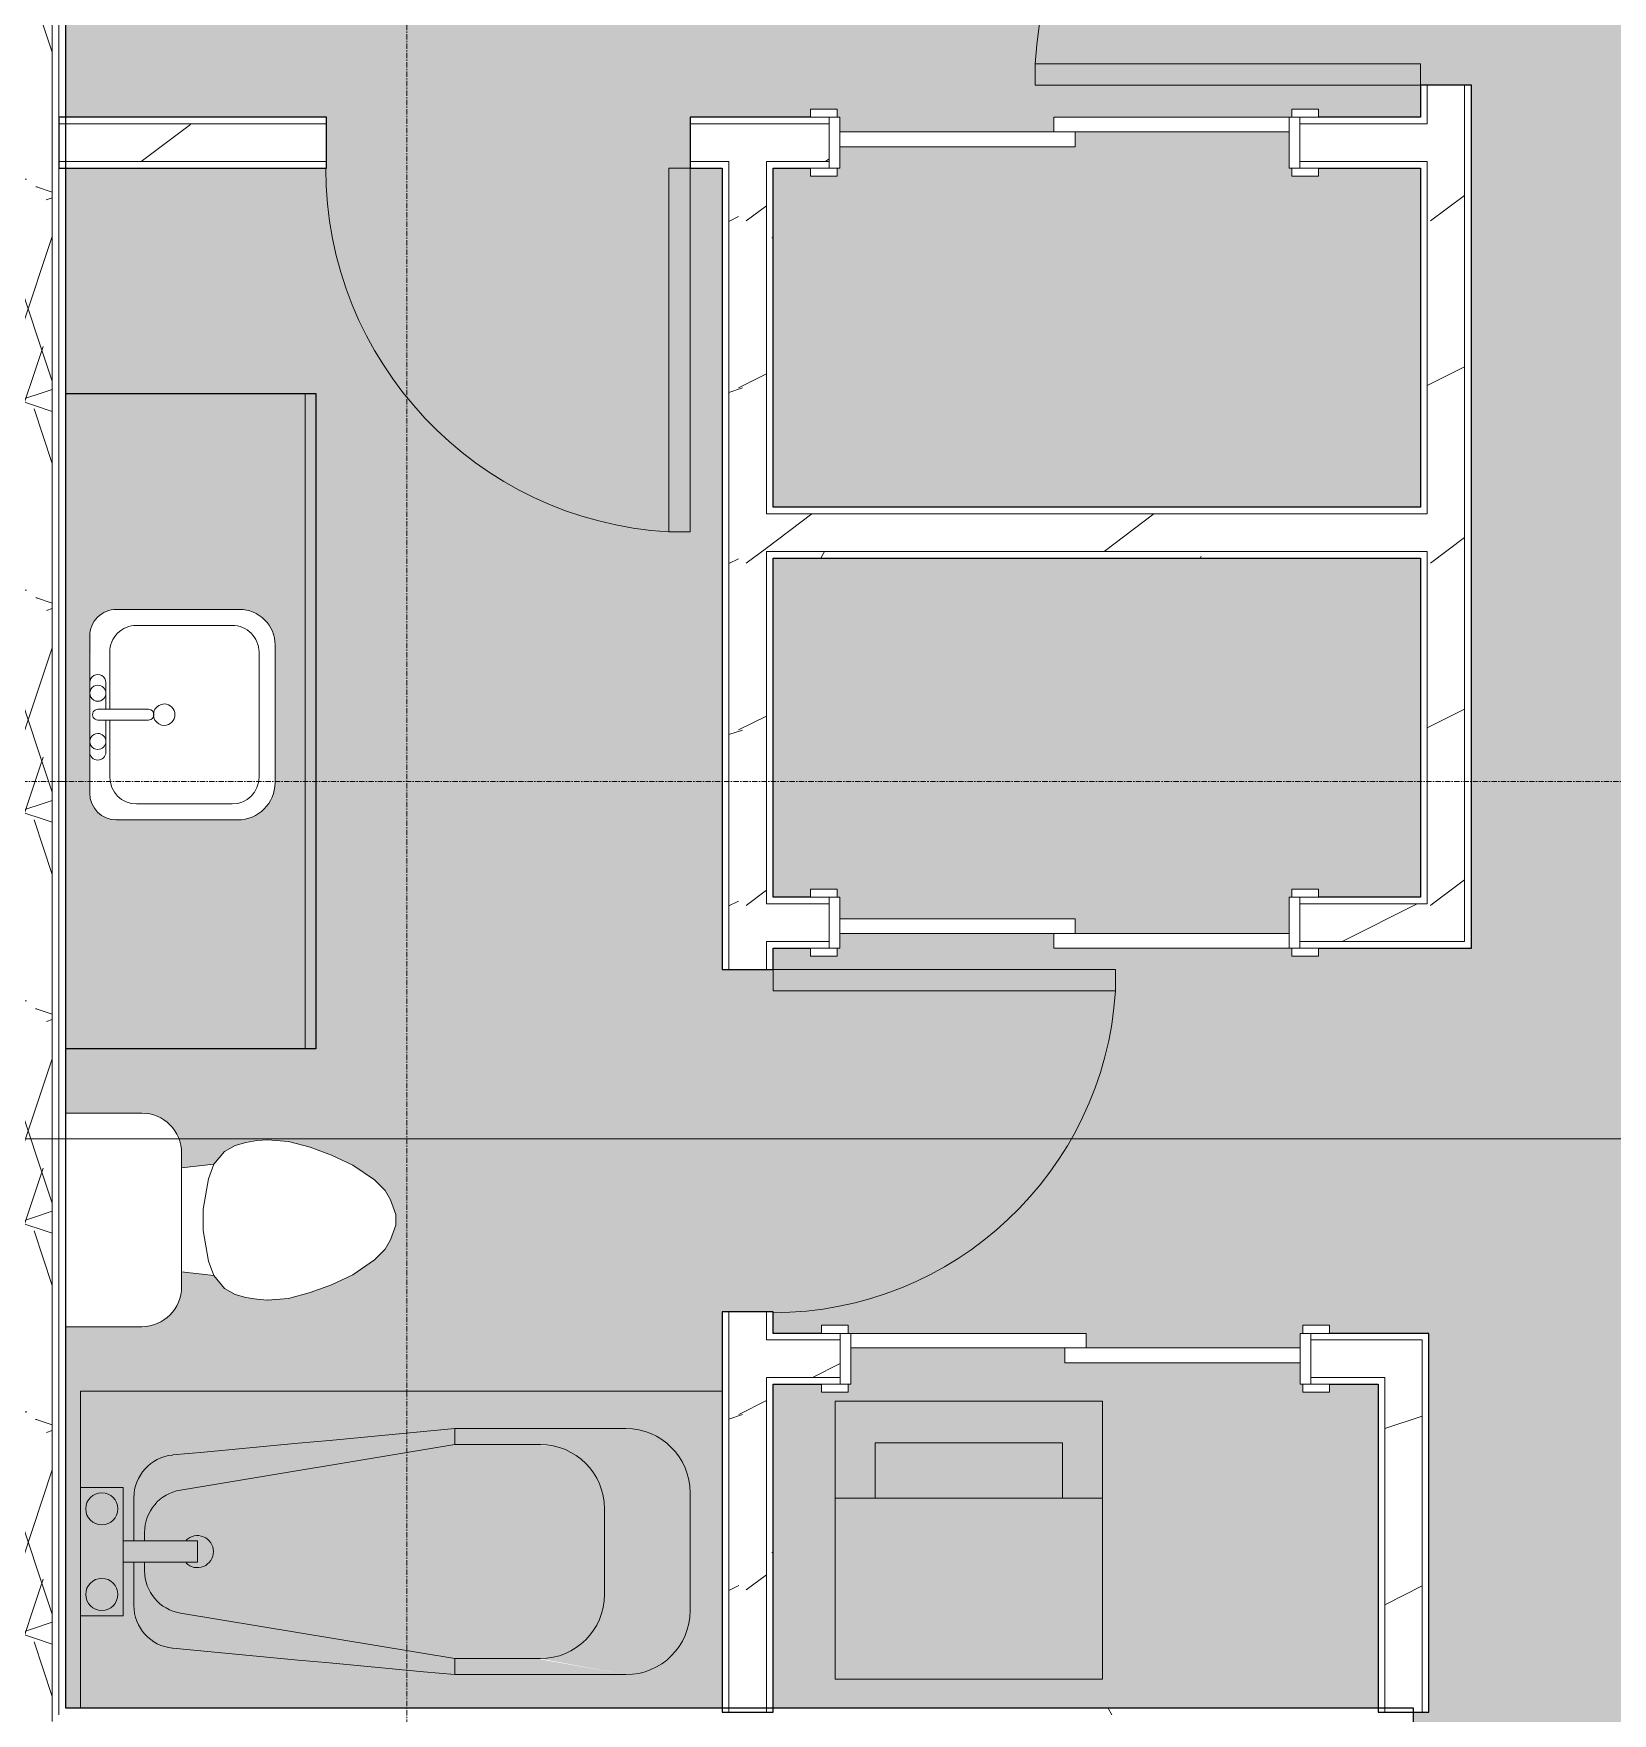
# Model space of a CAD drawing. Header units: inches. Extents: x -4414 to -113, y 9396 to 12816.
# Drawn here: x -2849.1 to -2701.5, y 11781.5 to 11938.5 of the extents above; entities that cross this region are included whole.
import ezdxf

# ---------------------------------------------------------------- set-up
doc = ezdxf.new("R2010")
doc.units = ezdxf.units.IN
doc.header["$MEASUREMENT"] = 0
doc.linetypes.add('Grid Line 1_2_', pattern=[0.875, 0.5, -0.125, 0.125, -0.125])
for name, color, linetype, lineweight in [('0-1', 7, 'Continuous', 5), ('0-2', 7, 'Continuous', 9), ('A-AREA-PATT-4', 41, 'Continuous', 9), ('A-DOOR-1', 7, 'Continuous', 9), ('A-DOOR-2', 90, 'Continuous', 13), ('A-DOOR-FRAM-1', 90, 'Continuous', 13), ('A-WALL', 113, 'Continuous', 9), ('A-WALL-3', 250, 'Continuous', 25), ('A-WALL-4', 7, 'Continuous', 9), ('A-WALL-PATT-1', 8, 'Continuous', 9), ('A-WALL-PATT-2', 7, 'Continuous', 9), ('A-WALL-PATT-3', 111, 'Continuous', 9), ('G-ANNO-SYMB', 111, 'Continuous', 9), ('I-WALL-1', 2, 'Continuous', 25), ('P-SANR-FIXT-1', 7, 'Continuous', 9), ('P-SANR-FIXT-2', 8, 'Continuous', 9), ('P-SANR-FIXT-3', 9, 'Continuous', 9), ('Q-CASE-1', 9, 'Continuous', 9), ('Q-CASE-2', 250, 'Continuous', 25), ('Q-CASE-3', 7, 'Continuous', 9), ('S-GRID-1', 1, 'Grid Line 1_2_', 9)]:
    doc.layers.add(name, color=color, linetype=linetype, lineweight=lineweight)
pattern_1 = [(216.87, (12.795, 31.987), (95.9612857, 63.9749714), [15.994, -143.942]), (206.565, (31.987, 22.391), (-31.986981, -31.986924), [35.763, -35.763]), (198.435, (31.987, 6.397), (-63.974746, -31.987128), [20.231, -80.922])]
pattern_2 = [(0, (0, 0), (61.44, 15.36), [2.534, -43.546, 2.534, -43.546, -245.76]), (0, (0, 0), (61.44, 15.36), [-92.16, 2.534, -89.626, 2.534, -43.546, -107.52]), (0, (0, 0), (61.44, 15.36), [-230.4, 2.534, -28.186, 2.534, -74.266]), (120, (23.04, 7.68), (-44.02215, 45.5286), [2.534, -43.546, 2.534, -43.546, -245.76]), (120, (23.04, 7.68), (-44.02215, 45.5286), [-92.16, 2.534, -89.626, 2.534, -43.546, -107.52]), (120, (23.04, 7.68), (-44.02215, 45.5286), [-230.4, 2.534, -28.186, 2.534, -74.266]), (240, (30.72, 38.4), (-17.41785, -60.8886), [2.534, -43.546, 2.534, -43.546, -245.76]), (240, (30.72, 38.4), (-17.41785, -60.8886), [-92.16, 2.534, -89.626, 2.534, -43.546, -107.52]), (240, (30.72, 38.4), (-17.41785, -60.8886), [-230.4, 2.534, -28.186, 2.534, -74.266])]

# ---------------------------------------------------------------- blocks, each defined once
blk = doc.blocks.new('Single-Flush - 32_ x 84_-1372863-FLOOR PLAN - 2ND FLOOR')
at = {"layer": 'A-DOOR-1'}
blk.add_arc((16, -2.37), 32.07, 180, 266.4241, dxfattribs=at)
at = {"layer": 'A-DOOR-2'}
for p, q in [((14, -2.37), (14, -34.38)), ((16, -2.37), (14, -2.37)), ((16, -2.37), (16, -34.38)), ((16, -34.38), (14, -34.38))]:
    blk.add_line(p, q, dxfattribs=at)
blk = doc.blocks.new('Stacked Washer and Dryer - 26_x25_ - Private-1352637-FLOOR PLAN - 2ND FLOOR')
at = {"layer": 'P-SANR-FIXT-3'}
blk.add_hatch(color=256, dxfattribs=at).paths.add_polyline_path([(26, 12.5), (0, 12.5), (0, -12.5), (26, -12.5), (26, 9.09)], flags=0)
at = {"layer": 'P-SANR-FIXT-1'}
for p, q in [((0, 12.5), (26, 12.5)), ((0, 12.5), (0, -12.5)), ((16.91, 12.5), (16.91, -12.5)), ((26, 12.5), (26, -12.5)), ((16.91, 8.75), (22.09, 8.75)), ((22.09, 8.75), (22.09, -8.75)), ((22.09, -8.75), (16.91, -8.75)), ((26, -12.5), (0, -12.5))]:
    blk.add_line(p, q, dxfattribs=at)
blk = doc.blocks.new('Single-Flush - 36_ x 84_-1372824-FLOOR PLAN - 2ND FLOOR')
at = {"layer": 'A-DOOR-1'}
blk.add_arc((18, -2.37), 36.07, 180, 266.8211, dxfattribs=at)
at = {"layer": 'A-DOOR-2'}
for p, q in [((16, -2.37), (16, -38.39)), ((18, -2.37), (16, -2.37)), ((18, -2.37), (18, -38.39)), ((18, -38.39), (16, -38.39))]:
    blk.add_line(p, q, dxfattribs=at)
blk = doc.blocks.new('Single-Flush - 34_ x 84_-1372834-FLOOR PLAN - 2ND FLOOR')
at = {"layer": 'A-DOOR-1'}
blk.add_arc((17, -2.37), 34.07, 180, 266.6343, dxfattribs=at)
at = {"layer": 'A-DOOR-2'}
for p, q in [((15, -2.37), (15, -36.38)), ((17, -2.37), (15, -2.37)), ((17, -2.37), (17, -36.38)), ((17, -36.38), (15, -36.38))]:
    blk.add_line(p, q, dxfattribs=at)
blk = doc.blocks.new('FOLDING_SLIDING CLOSET - 42_ x 80_-1372875-FLOOR PLAN - 2ND FLOOR')
at = {"layer": 'A-DOOR-1'}
for p, q in [((-23.75, 3.25), (-21.25, 3.25)), ((-23.75, 2.5), (-23.75, 3.25)), ((-21.25, 3.25), (-21.25, 2.5)), ((21.25, 3.25), (23.75, 3.25)), ((21.25, 2.5), (21.25, 3.25)), ((23.75, 3.25), (23.75, 2.5)), ((-21.25, 2.5), (-23.75, 2.5)), ((23.75, 2.5), (21.25, 2.5)), ((-23.75, -2.25), (-21.25, -2.25)), ((-23.75, -3), (-23.75, -2.25)), ((-21.25, -3), (-23.75, -3)), ((-21.25, -2.25), (-21.25, -3)), ((21.25, -2.25), (23.75, -2.25)), ((21.25, -3), (21.25, -2.25)), ((23.75, -3), (21.25, -3)), ((23.75, -2.25), (23.75, -3))]:
    blk.add_line(p, q, dxfattribs=at)
at = {"layer": 'A-DOOR-2'}
for p, q in [((-1, 0.5), (21, 0.5)), ((-1, -0.88), (-1, 0.5)), ((21, 0.5), (21, -0.88)), ((-21, -0.88), (1, -0.88)), ((-21, -2.25), (-21, -0.88)), ((21, -0.88), (-1, -0.88)), ((1, -0.88), (1, -2.25)), ((1, -2.25), (-21, -2.25))]:
    blk.add_line(p, q, dxfattribs=at)
at = {"layer": 'A-DOOR-FRAM-1'}
for p, q in [((-22, 2.5), (-21, 2.5)), ((-22, -2.25), (-22, 2.5)), ((-21, 2.5), (-21, -2.25)), ((21, 2.5), (22, 2.5)), ((21, -2.25), (21, 2.5)), ((22, 2.5), (22, -2.25)), ((-21, -2.25), (-22, -2.25)), ((22, -2.25), (21, -2.25))]:
    blk.add_line(p, q, dxfattribs=at)
blk = doc.blocks.new('M_Sink Vanity-Square - 500 x 440mm-1352614-FLOOR PLAN - 2ND FLOOR')
at = {"layer": 'P-SANR-FIXT-1'}
for p, q in [((7.96, 7.09), (-6.72, 7.09)), ((7.96, 7.09), (-6.72, 7.09)), ((3.62, 7.09), (-2.88, 7.09)), ((0.12, 6.33), (0.12, 1.59)), ((1.12, 6.33), (1.12, 1.59)), ((0.12, 5.22), (-5.22, 5.22)), ((-2.88, 5.59), (0.12, 5.59)), ((1.12, 5.59), (3.62, 5.59)), ((6.46, 5.22), (1.12, 5.22)), ((-9.22, 4.59), (-9.22, -6.73)), ((-9.22, 4.59), (-9.22, -6.73)), ((10.46, -6.91), (10.46, 4.59)), ((10.46, -6.91), (10.46, 4.59)), ((-7.72, 2.72), (-7.72, -6.23)), ((8.96, -6.23), (8.96, 2.72)), ((-5.22, -8.73), (6.46, -8.73)), ((-5.72, -10.23), (7.14, -10.23)), ((-5.72, -10.23), (7.14, -10.23))]:
    blk.add_line(p, q, dxfattribs=at)
for centre, radius, start, end in [((-6.72, 4.59), 2.5, 90, 180), ((-6.72, 4.59), 2.5, 90, 180), ((-2.88, 6.34), 0.75, 90, 270), ((-1.88, 6.34), 0.75, 360, 180), ((-1.88, 6.34), 0.75, 180, 0), ((0.62, 6.33), 0.5, 360, 180), ((2.62, 6.34), 0.75, 360, 180), ((2.62, 6.34), 0.75, 180, 360), ((3.62, 6.34), 0.75, 270, 90), ((7.96, 4.59), 2.5, 0, 90), ((7.96, 4.59), 2.5, 360, 90), ((-5.22, 2.72), 2.5, 90, 180), ((6.46, 2.72), 2.5, 0, 90), ((0.62, 1.59), 0.5, 180, 0), ((0.62, 0.13), 1, 360, 180), ((0.62, 0.13), 1, 180, 0), ((-5.22, -6.23), 2.5, 180, 270), ((6.46, -6.23), 2.5, 270, 0), ((-5.72, -6.73), 3.5, 180, 270), ((-5.72, -6.73), 3.5, 180, 270), ((7.14, -6.91), 3.32, 270, 360), ((7.14, -6.91), 3.32, 270, 0)]:
    blk.add_arc(centre, radius, start, end, dxfattribs=at)
blk = doc.blocks.new('Toilet-Domestic-3D - Toilet-Domestic-3D-V47-FLOOR PLAN - 2ND FLOOR')
at = {"layer": 'P-SANR-FIXT-1'}
for p, q in [((-3.74, 10), (-2.74, 11)), ((-2.74, 11), (-1.87, 11.5)), ((-1.87, 11.5), (-0.5, 12)), ((-0.5, 12), (0.5, 12)), ((0.5, 12), (1.87, 11.5)), ((1.87, 11.5), (2.74, 11)), ((2.74, 11), (3.74, 10)), ((-5.13, 8), (-3.74, 10)), ((3.74, 10), (5.13, 8)), ((-6.06, 6), (-5.13, 8)), ((5.13, 8), (6.06, 6)), ((-6.79, 4), (-6.06, 6)), ((6.06, 6), (6.79, 4)), ((-7.33, 1.99), (-6.79, 4)), ((6.79, 4), (7.33, 1.99)), ((-7.5, 0), (-7.33, 1.99)), ((7.33, 1.99), (7.5, 0)), ((-7.41, -1), (-7.5, 0)), ((-7.24, -2), (-7.41, -1)), ((7.41, -1), (7.24, -2)), ((7.5, 0), (7.41, -1)), ((-6.97, -3), (-7.24, -2)), ((-6.4, -4), (-6.97, -3)), ((6.97, -3), (6.4, -4)), ((7.24, -2), (6.97, -3)), ((-5.21, -5), (-6.4, -4)), ((6.4, -4), (5.21, -5)), ((-3.84, -5.5), (-5.21, -5)), ((-4.86, -8.02), (-5.21, -5)), ((-1, -6), (-3.84, -5.5)), ((1, -6), (-1, -6)), ((3.84, -5.5), (1, -6)), ((5.21, -5), (3.84, -5.5)), ((4.86, -8.02), (5.21, -5)), ((6.25, -8.02), (-6.25, -8.02)), ((-9.98, -11.75), (-9.98, -18.85)), ((9.98, -18.85), (9.98, -11.75))]:
    blk.add_line(p, q, dxfattribs=at)
for centre, start, end in [((-6.25, -11.75), 90, 180), ((6.25, -11.75), 0, 90)]:
    blk.add_arc(centre, 3.73, start, end, dxfattribs=at)
blk = doc.blocks.new('OD_CW_Base Cabinet - OD_CW_Base Cabinet-V48-FLOOR PLAN - 2ND FLOOR')
at = {"layer": 'Q-CASE-1'}
blk.add_hatch(color=256, dxfattribs=at).paths.add_polyline_path([(61.99, -1), (61.99, 0), (0.74, 0), (0.74, -1), (46.56, -1)], flags=0)
h = blk.add_hatch(color=256, dxfattribs=at)
h.paths.add_polyline_path([(61.99, -1), (0.74, -1), (0.74, -23.37), (61.99, -23.37), (61.99, -23.11)], flags=0)
h.paths.add_polyline_path([(40.61, -7.3), (40.53, -19.27), (40.28, -19.88), (39.88, -20.39), (39.36, -20.79), (38.76, -21.04), (38.11, -21.13), (22.78, -21.04), (22.18, -20.79), (21.66, -20.39), (21.26, -19.88), (21.01, -19.27), (20.93, -18.63), (20.93, -7.12), (21.04, -6.26), (21.37, -5.46), (21.9, -4.77), (22.59, -4.25), (23.43, -3.91), (24.25, -3.8), (37.11, -3.8), (38.11, -3.96), (38.86, -4.27), (39.59, -4.83), (40.14, -5.55), (40.49, -6.4)], flags=0)
at = {"layer": 'Q-CASE-2'}
for p, q in [((0.74, -23.37), (0.74, 0)), ((0.74, 0), (61.99, 0)), ((61.99, 0), (61.99, -23.37))]:
    blk.add_line(p, q, dxfattribs=at)
at = {"layer": 'Q-CASE-3'}
for p, q in [((0.74, -1), (0.74, 0)), ((0.74, 0), (61.99, 0)), ((61.99, -1), (0.74, -1)), ((0.74, -23.37), (0.74, -1)), ((0.74, -1), (61.99, -1)), ((61.99, 0), (61.99, -1)), ((61.99, -1), (61.99, -23.37))]:
    blk.add_line(p, q, dxfattribs=at)
blk = doc.blocks.new('Bath Tub - Maestro - 60_x30_-V49-FLOOR PLAN - 2ND FLOOR')
at = {"layer": 'P-SANR-FIXT-2'}
for points in [[(0.29, -29.63), (60, -29.63), (60, 0), (0, 0), (0, -9), (4, -9), (4, -14), (5, -14), (5.05, -9.3), (5.21, -8.67), (5.48, -8.06), (5.83, -7.51), (6.27, -7.03), (7.2, -6.4), (7.36, -6.31), (7.98, -6.09), (8.63, -5.97), (35, -3.5), (51, -3.5), (52.04, -3.59), (53.05, -3.86), (54, -4.3), (54.95, -5), (55.6, -5.64), (56.2, -6.5), (56.64, -7.45), (56.91, -8.46), (57, -9.5), (57, -20.5), (56.8, -22.05), (56.2, -23.5), (55.24, -24.74), (54, -25.7), (52.55, -26.3), (51, -26.5), (34.42, -26.45), (7.98, -23.91), (7.36, -23.69), (6.79, -23.38), (6.27, -22.97), (5.83, -22.49), (5.48, -21.94), (5.21, -21.33), (5.05, -20.7), (5, -19), (5, -16), (4, -16), (4, -21), (0, -21), (0, -29.63), (0.25, -29.63)], [(9.35, -9.26), (35, -5), (35, -3.5), (8.63, -5.97), (9.17, -8.44)], [(42.61, -5), (43, -5), (51, -3.5), (35, -3.5), (35, -5)], [(49, -11), (57, -9.5), (56.91, -8.46), (56.64, -7.45), (56.12, -6.4), (55.29, -5.34), (54.86, -4.9), (54, -4.3), (53.05, -3.86), (52.04, -3.59), (51, -3.5), (43, -5), (44.55, -5.2), (46.03, -5.83), (47.28, -6.81), (48.2, -8), (48.8, -9.5), (48.9, -10.25)], [(6, -13.2), (6.24, -11.83), (6.98, -10.59), (8.03, -9.72), (9.35, -9.26), (8.63, -5.97), (7.98, -6.09), (7.2, -6.4), (6.74, -6.66), (6.27, -7.03), (5.72, -7.68), (5.48, -8.06), (5.21, -8.67), (5.05, -9.3), (5.05, -10.13), (5.92, -12.94)], [(42.61, -25), (43, -25), (44.55, -24.8), (46, -24.2), (47.24, -23.24), (48.2, -22), (48.8, -20.5), (49, -19), (49, -11), (48.8, -9.45), (48.12, -7.9), (47.24, -6.76), (46, -5.8), (44.55, -5.2), (42.61, -5), (35, -5), (9.13, -9.33), (8.03, -9.72), (6.82, -10.83), (6.24, -11.83), (6, -13.2), (6, -14), (10.94, -14), (10.94, -16), (6, -16), (6.06, -17.16), (6.24, -18.17), (6.98, -19.41), (8.03, -20.28), (9.35, -20.74), (35, -25)], [(57, -20.5), (57, -9.5), (49, -11), (49, -19), (56.8, -20.46)], [(5.32, -16), (10.94, -16), (10.94, -14), (4, -14), (4, -16), (5.05, -16)], [(8.63, -24.03), (9.35, -20.74), (8.03, -20.28), (6.95, -19.38), (6.24, -18.17), (6, -16.8), (5, -20.04), (5.06, -20.74), (5.24, -21.4), (5.72, -22.32), (5.87, -22.53), (6.33, -23.02), (6.79, -23.38), (7.36, -23.69), (8, -23.92)], [(51, -26.5), (52.55, -26.3), (54, -25.7), (55.42, -24.51), (56.24, -23.4), (56.8, -22.05), (57, -20.5), (49, -19), (48.8, -20.55), (48.16, -22.05), (47.24, -23.24), (46, -24.2), (44.55, -24.8), (43, -25), (49.91, -26.3)], [(35, -26.5), (35, -25), (9.35, -20.74), (8.63, -24.03), (34.42, -26.45)], [(51, -26.5), (42.61, -25), (35, -25), (35, -26.5), (49.3, -26.5)]]:
    blk.add_hatch(color=256, dxfattribs=at).paths.add_polyline_path(points, flags=0)
h = blk.add_hatch(color=256, dxfattribs=at)
h.paths.add_polyline_path([(4, -21), (4, -9), (0, -9), (0, -21), (3.5, -21)], flags=0)
h.paths.add_polyline_path([(2, -20.5), (1.61, -20.45), (1.25, -20.3), (0.94, -20.06), (0.7, -19.75), (0.55, -19.39), (0.5, -19), (0.55, -18.61), (0.7, -18.25), (0.94, -17.94), (1.25, -17.7), (1.61, -17.55), (2, -17.5), (2.39, -17.55), (3.02, -17.91), (3.06, -17.94), (3.3, -18.25), (3.45, -18.61), (3.5, -19), (3.43, -19.44), (3.3, -19.75), (3.06, -20.06), (2.75, -20.3), (2.38, -20.45)], flags=0)
h.paths.add_polyline_path([(2, -12.5), (1.61, -12.45), (1.25, -12.3), (0.94, -12.06), (0.7, -11.75), (0.55, -11.39), (0.5, -11), (0.55, -10.61), (0.7, -10.25), (0.94, -9.94), (1.25, -9.7), (1.61, -9.55), (2, -9.5), (2.39, -9.55), (2.75, -9.7), (3.06, -9.94), (3.3, -10.25), (3.45, -10.61), (3.5, -11), (3.33, -11.67), (3.3, -11.75), (3.06, -12.06), (2.75, -12.3), (2.39, -12.45)], flags=0)
h = blk.add_hatch(color=256, dxfattribs=at)
h.paths.add_polyline_path([(2, -20.5), (2.39, -20.45), (2.75, -20.3), (3.06, -20.06), (3.43, -19.44), (3.45, -19.39), (3.5, -19), (3.45, -18.61), (3.3, -18.25), (3.02, -17.91), (2.75, -17.7), (2.39, -17.55), (2, -17.5), (1.61, -17.55), (1.25, -17.7), (0.94, -17.94), (0.7, -18.25), (0.55, -18.61), (0.5, -19), (0.55, -19.39), (0.7, -19.75), (0.94, -20.06), (1.25, -20.3), (1.61, -20.45)], flags=0)
h.paths.add_polyline_path([(2, -12.5), (2.39, -12.45), (2.75, -12.3), (3.06, -12.06), (3.33, -11.67), (3.45, -11.39), (3.5, -11), (3.45, -10.61), (3.3, -10.25), (3.06, -9.94), (2.75, -9.7), (2.39, -9.55), (2, -9.5), (1.61, -9.55), (1.25, -9.7), (0.94, -9.94), (0.7, -10.25), (0.55, -10.61), (0.5, -11), (0.55, -11.39), (0.7, -11.75), (0.94, -12.06), (1.25, -12.3), (1.61, -12.45)], flags=0)
h = blk.add_hatch(color=256, dxfattribs=at)
h.paths.add_polyline_path([(5, -20.04), (6, -16.8), (6, -16), (5, -16), (5, -19.61)], flags=0)
h.paths.add_polyline_path([(5.05, -14), (6, -14), (5.92, -12.94), (5, -9.96), (5, -14)], flags=0)
at = {"layer": 'P-SANR-FIXT-1'}
for p, q in [((60, 0), (0, 0)), ((0, 0), (0, -9)), ((35, -3.5), (51, -3.5)), ((35, -5), (35, -3.5)), ((35, -5), (9.35, -9.26)), ((43, -5), (35, -5)), ((4, -9), (0, -9)), ((0, -9), (0, -21)), ((4, -14), (4, -9)), ((5, -14), (5, -9.96)), ((57, -9.5), (57, -20.5)), ((49, -19), (49, -11)), ((4, -16), (4, -14)), ((4, -14), (10.94, -14)), ((6, -13.2), (6, -14)), ((10.94, -16), (10.94, -14)), ((4, -21), (4, -16)), ((10.94, -16), (4, -16)), ((5, -20.04), (5, -16)), ((6, -16), (6, -16.8)), ((0, -21), (0, -29.63)), ((0, -21), (4, -21)), ((9.35, -20.74), (35, -25)), ((35, -25), (35, -26.5)), ((35, -25), (43, -25)), ((51, -26.5), (35, -26.5))]:
    blk.add_line(p, q, dxfattribs=at)
at = {"layer": 'P-SANR-FIXT-1', "flags": 128}
for points in [[(8.63, -5.97), (11.56, -5.7), (14.49, -5.42), (17.42, -5.15), (20.35, -4.87), (23.28, -4.6), (26.21, -4.32), (29.14, -4.05), (32.07, -3.77), (35, -3.5)], [(35, -26.5), (32.07, -26.23), (29.14, -25.95), (26.21, -25.68), (23.28, -25.4), (20.35, -25.13), (17.42, -24.85), (14.49, -24.58), (11.56, -24.3), (8.63, -24.03)]]:
    blk.add_lwpolyline(points, dxfattribs=at)
at = {"layer": 'P-SANR-FIXT-1'}
for centre, radius, start, end in [((51, -9.5), 6, 0, 90), ((9, -9.96), 4, 95.3558, 180), ((43, -11), 6, 360, 90), ((10, -13.2), 4, 99.4223, 180), ((2, -11), 1.5, 0, 180), ((2, -11), 1.5, 180, 360), ((10.94, -15), 1.5, 0, 135), ((10.94, -15), 1.5, 225, 360), ((10, -16.8), 4, 180, 260.5777), ((2, -19), 1.5, 0, 180), ((2, -19), 1.5, 180, 360), ((9, -20.04), 4, 180, 264.6442), ((43, -19), 6, 270, 0), ((51, -20.5), 6, 270, 0)]:
    blk.add_arc(centre, radius, start, end, dxfattribs=at)
blk = doc.blocks.new('FOLDING_SLIDING CLOSET - 42_ x 80_-1372874-FLOOR PLAN - 2ND FLOOR')
at = {"layer": 'A-DOOR-1'}
for p, q in [((-21.25, 3), (-23.75, 3)), ((-23.75, 3), (-23.75, 2.25)), ((-23.75, 2.25), (-21.25, 2.25)), ((-21.25, 2.25), (-21.25, 3)), ((23.75, 3), (21.25, 3)), ((21.25, 3), (21.25, 2.25)), ((21.25, 2.25), (23.75, 2.25)), ((23.75, 2.25), (23.75, 3)), ((-21.25, -2.5), (-23.75, -2.5)), ((-23.75, -2.5), (-23.75, -3.25)), ((-21.25, -3.25), (-21.25, -2.5)), ((23.75, -2.5), (21.25, -2.5)), ((21.25, -2.5), (21.25, -3.25)), ((23.75, -3.25), (23.75, -2.5)), ((-23.75, -3.25), (-21.25, -3.25)), ((21.25, -3.25), (23.75, -3.25))]:
    blk.add_line(p, q, dxfattribs=at)
at = {"layer": 'A-DOOR-2'}
for p, q in [((1, 2.25), (-21, 2.25)), ((-21, 2.25), (-21, 0.88)), ((1, 0.88), (1, 2.25)), ((-21, 0.88), (1, 0.88)), ((21, 0.88), (-1, 0.88)), ((-1, 0.88), (-1, -0.5)), ((21, -0.5), (21, 0.88)), ((-1, -0.5), (21, -0.5))]:
    blk.add_line(p, q, dxfattribs=at)
at = {"layer": 'A-DOOR-FRAM-1'}
for p, q in [((-21, 2.25), (-22, 2.25)), ((-22, 2.25), (-22, -2.5)), ((-21, -2.5), (-21, 2.25)), ((21, 2.25), (21, -2.5)), ((22, 2.25), (21, 2.25)), ((22, -2.5), (22, 2.25)), ((-22, -2.5), (-21, -2.5)), ((21, -2.5), (22, -2.5))]:
    blk.add_line(p, q, dxfattribs=at)
blk = doc.blocks.new('1750 Ox - Unit Layouts_rvt-1-FLOOR PLAN - 2ND FLOOR')
at = {"layer": 'A-WALL-PATT-1'}
h = blk.add_hatch(dxfattribs=at)
h.set_pattern_fill('FP_1', color=256, style=0, pattern_type=2)
h.set_pattern_definition(pattern_1)
h.paths.add_polyline_path([(-2715.35, 11857.14), (-2715.35, 11933.66), (-2718.85, 11933.66), (-2718.84, 11857.14)], flags=0)
h.paths.add_polyline_path([(-2715.35, 11969.66), (-2715.35, 12119.78), (-2718.85, 12119.78), (-2718.85, 11969.66)], flags=0)
h = blk.add_hatch(dxfattribs=at)
h.set_pattern_fill('FP_1', color=256, style=0, pattern_type=2)
h.set_pattern_definition(pattern_1)
h.paths.add_polyline_path([(-2718.85, 11926.54), (-2718.85, 11930.04), (-2730.75, 11930.04), (-2730.75, 11926.54), (-2719.47, 11926.54)], flags=0)
h.paths.add_polyline_path([(-2784.12, 11926.54), (-2774.75, 11926.54), (-2774.75, 11930.04), (-2787.75, 11930.04), (-2787.75, 11926.54), (-2784.19, 11926.54)], flags=0)
h.paths.add_polyline_path([(-2845.86, 11926.54), (-2821.75, 11926.54), (-2821.75, 11930.04), (-2846.12, 11929.95), (-2846.12, 11926.54)], flags=0)
h = blk.add_hatch(dxfattribs=at)
h.set_pattern_fill('FP_1', color=256, style=0, pattern_type=2)
h.set_pattern_definition(pattern_1)
h.paths.add_polyline_path([(-2784.12, 11781.61), (-2780.62, 11781.61), (-2780.62, 11819.01), (-2784.12, 11819.01), (-2784.12, 11791.18)], flags=0)
h.paths.add_polyline_path([(-2780.62, 11851.01), (-2780.62, 11926.54), (-2784.12, 11926.54), (-2784.12, 11851.01)], flags=0)
h = blk.add_hatch(dxfattribs=at)
h.set_pattern_fill('FP_1', color=256, style=0, pattern_type=2)
h.set_pattern_definition(pattern_1)
h.paths.add_polyline_path([(-2719.47, 11890.09), (-2718.85, 11890.09), (-2718.85, 11893.59), (-2780.62, 11893.59), (-2780.62, 11890.09), (-2729.28, 11890.09)], flags=0)
h = blk.add_hatch(dxfattribs=at)
h.set_pattern_fill('FP_1', color=256, style=0, pattern_type=2)
h.set_pattern_definition(pattern_1)
h.paths.add_polyline_path([(-2719.32, 11853.64), (-2715.35, 11853.64), (-2715.35, 11857.14), (-2730.75, 11857.14), (-2730.75, 11853.64), (-2722.82, 11853.64)], flags=0)
h.paths.add_polyline_path([(-2780, 11853.64), (-2774.75, 11853.64), (-2774.75, 11857.14), (-2780.62, 11857.14), (-2780.62, 11853.64)], flags=0)
h = blk.add_hatch(dxfattribs=at)
h.set_pattern_fill('FP_1', color=256, style=0, pattern_type=2)
h.set_pattern_definition(pattern_1)
h.paths.add_polyline_path([(-2729.72, 11812.89), (-2722.82, 11812.89), (-2722.82, 11816.39), (-2729.72, 11816.39), (-2729.72, 11815.98)], flags=0)
h.paths.add_polyline_path([(-2774.2, 11812.89), (-2773.72, 11812.89), (-2773.72, 11816.39), (-2780.62, 11816.39), (-2780.62, 11812.89), (-2780, 11812.89)], flags=0)
h = blk.add_hatch(dxfattribs=at)
h.set_pattern_fill('FP_1', color=256, style=0, pattern_type=2)
h.set_pattern_definition(pattern_1)
h.paths.add_polyline_path([(-2722.82, 11781.61), (-2719.32, 11781.61), (-2719.32, 11816.39), (-2722.82, 11816.39), (-2722.82, 11794.45)], flags=0)
at = {"layer": 'A-WALL-PATT-2'}
h = blk.add_hatch(dxfattribs=at)
h.set_pattern_fill('FP_2', color=256, style=0, pattern_type=2)
h.set_pattern_definition(pattern_2)
h.paths.add_polyline_path([(-2784.12, 11781.99), (-2784.12, 11819.01), (-2784.75, 11819.01), (-2784.75, 11781.99), (-2784.13, 11781.99)], flags=0)
h.paths.add_polyline_path([(-2784.12, 11851.01), (-2784.12, 11925.91), (-2784.75, 11925.91), (-2784.75, 11851.01)], flags=0)
h = blk.add_hatch(dxfattribs=at)
h.set_pattern_fill('FP_2', color=256, style=0, pattern_type=2)
h.set_pattern_definition(pattern_2)
h.paths.add_polyline_path([(-2780.62, 11781.99), (-2780, 11781.99), (-2780, 11812.89), (-2780.62, 11812.89), (-2780.62, 11791.18)], flags=0)
h.paths.add_polyline_path([(-2780, 11816.39), (-2780, 11819.01), (-2780.62, 11819.01), (-2780.62, 11816.39)], flags=0)
h.paths.add_polyline_path([(-2780.62, 11851.01), (-2780, 11851.01), (-2780, 11853.64), (-2780.62, 11853.64), (-2780.62, 11853.01)], flags=0)
h.paths.add_polyline_path([(-2780, 11857.14), (-2780, 11890.09), (-2780.62, 11890.09), (-2780.62, 11857.14)], flags=0)
h.paths.add_polyline_path([(-2780.62, 11893.59), (-2780, 11893.59), (-2780, 11925.91), (-2780.62, 11925.91), (-2780.62, 11894.21)], flags=0)
h = blk.add_hatch(dxfattribs=at)
h.set_pattern_fill('FP_2', color=256, style=0, pattern_type=2)
h.set_pattern_definition(pattern_2)
h.paths.add_polyline_path([(-2780, 11889.46), (-2719.47, 11889.46), (-2719.47, 11890.09), (-2780, 11890.09)], flags=0)
h = blk.add_hatch(dxfattribs=at)
h.set_pattern_fill('FP_2', color=256, style=0, pattern_type=2)
h.set_pattern_definition(pattern_2)
h.paths.add_polyline_path([(-2718.69, 11781.61), (-2718.69, 11817.01), (-2719.32, 11817.01), (-2719.32, 11781.61)], flags=0)
at = {"layer": 'A-WALL-3'}
for p, q in [((-2719.47, 11933.66), (-2719.47, 11930.66)), ((-2714.72, 11933.66), (-2719.47, 11933.66)), ((-2714.72, 11857.76), (-2714.72, 11933.66)), ((-2821.75, 11930.66), (-2846.75, 11930.66)), ((-2846.75, 11930.66), (-2846.75, 11925.91)), ((-2821.75, 11925.91), (-2821.75, 11930.66)), ((-2776.5, 11930.66), (-2787.75, 11930.66)), ((-2787.75, 11930.66), (-2787.75, 11925.91)), ((-2719.47, 11930.66), (-2729, 11930.66)), ((-2846.75, 11925.91), (-2821.75, 11925.91)), ((-2787.75, 11925.91), (-2784.75, 11925.91)), ((-2784.75, 11925.91), (-2784.75, 11851.01)), ((-2780, 11894.21), (-2780, 11925.91)), ((-2780, 11925.91), (-2776.5, 11925.91)), ((-2729, 11925.91), (-2719.47, 11925.91)), ((-2719.47, 11925.91), (-2719.47, 11894.21)), ((-2719.47, 11894.21), (-2780, 11894.21)), ((-2780, 11857.76), (-2780, 11889.46)), ((-2780, 11889.46), (-2719.47, 11889.46)), ((-2719.47, 11889.46), (-2719.47, 11857.76)), ((-2776.5, 11857.76), (-2780, 11857.76)), ((-2719.47, 11857.76), (-2729, 11857.76)), ((-2714.72, 11853.64), (-2714.72, 11857.76)), ((-2780, 11853.01), (-2776.5, 11853.01)), ((-2780, 11851.01), (-2780, 11853.01)), ((-2729, 11853.01), (-2714.72, 11853.01)), ((-2714.72, 11853.01), (-2714.72, 11853.64)), ((-2784.75, 11851.01), (-2780, 11851.01)), ((-2780, 11819.01), (-2784.75, 11819.01)), ((-2784.75, 11819.01), (-2784.75, 11781.61)), ((-2780, 11817.01), (-2780, 11819.01)), ((-2775.47, 11817.01), (-2780, 11817.01)), ((-2723.44, 11817.01), (-2727.97, 11817.01)), ((-2719.32, 11817.01), (-2723.44, 11817.01)), ((-2718.69, 11817.01), (-2719.32, 11817.01)), ((-2718.69, 11781.61), (-2718.69, 11817.01)), ((-2780, 11781.61), (-2780, 11812.26)), ((-2780, 11812.26), (-2775.47, 11812.26)), ((-2727.97, 11812.26), (-2723.44, 11812.26)), ((-2723.44, 11812.26), (-2723.44, 11781.61)), ((-2784.75, 11781.61), (-2780, 11781.61)), ((-2723.44, 11781.61), (-2718.69, 11781.61))]:
    blk.add_line(p, q, dxfattribs=at)
at = {"layer": 'A-WALL-4'}
for p, q in [((-2718.85, 11930.04), (-2718.85, 11933.66)), ((-2715.35, 11857.76), (-2715.35, 11933.66)), ((-2846.75, 11930.04), (-2821.75, 11930.04)), ((-2787.75, 11930.04), (-2774.75, 11930.04)), ((-2730.75, 11930.04), (-2719.47, 11930.04)), ((-2718.85, 11930.04), (-2719.47, 11930.04)), ((-2846.75, 11926.54), (-2821.75, 11926.54)), ((-2787.75, 11926.54), (-2784.12, 11926.54)), ((-2784.12, 11925.91), (-2784.12, 11926.54)), ((-2784.12, 11925.91), (-2784.12, 11851.01)), ((-2780.62, 11925.91), (-2780.62, 11926.54)), ((-2780.62, 11926.54), (-2774.75, 11926.54)), ((-2780.62, 11925.91), (-2780.62, 11893.59)), ((-2730.75, 11926.54), (-2719.47, 11926.54)), ((-2718.85, 11926.54), (-2719.47, 11926.54)), ((-2718.85, 11893.59), (-2718.85, 11926.54)), ((-2780.62, 11893.59), (-2780, 11893.59)), ((-2780, 11893.59), (-2719.47, 11893.59)), ((-2718.85, 11893.59), (-2719.47, 11893.59)), ((-2780.62, 11890.09), (-2780.62, 11857.14)), ((-2780.62, 11890.09), (-2780, 11890.09)), ((-2780, 11890.09), (-2719.47, 11890.09)), ((-2718.85, 11890.09), (-2719.47, 11890.09)), ((-2718.85, 11857.76), (-2718.85, 11890.09)), ((-2718.85, 11857.76), (-2718.85, 11857.14)), ((-2715.35, 11857.76), (-2715.35, 11857.14)), ((-2780.62, 11857.14), (-2780, 11857.14)), ((-2774.75, 11857.14), (-2780, 11857.14)), ((-2718.85, 11857.14), (-2730.75, 11857.14)), ((-2715.35, 11857.14), (-2715.35, 11853.64)), ((-2780.62, 11853.64), (-2780, 11853.64)), ((-2780.62, 11853.64), (-2780.62, 11851.01)), ((-2774.75, 11853.64), (-2780, 11853.64)), ((-2715.35, 11853.64), (-2730.75, 11853.64)), ((-2784.12, 11819.01), (-2784.12, 11781.61)), ((-2780.62, 11819.01), (-2780.62, 11816.39)), ((-2780.62, 11816.39), (-2780, 11816.39)), ((-2773.72, 11816.39), (-2780, 11816.39)), ((-2723.44, 11816.39), (-2729.72, 11816.39)), ((-2723.44, 11816.39), (-2722.82, 11816.39)), ((-2722.82, 11816.39), (-2719.32, 11816.39)), ((-2719.32, 11816.39), (-2719.32, 11781.61)), ((-2780.62, 11812.89), (-2780.62, 11781.61)), ((-2780.62, 11812.89), (-2780, 11812.89)), ((-2773.72, 11812.89), (-2780, 11812.89)), ((-2723.44, 11812.89), (-2729.72, 11812.89)), ((-2723.44, 11812.89), (-2722.82, 11812.89)), ((-2722.82, 11812.89), (-2722.82, 11781.61))]:
    blk.add_line(p, q, dxfattribs=at)
at = {"layer": '0-2'}
for name, p, rotation in [('Single-Flush - 36_ x 84_-1372824-FLOOR PLAN - 2ND FLOOR', (-2717.1, 11951.66), 269.9999999999992), ('FOLDING_SLIDING CLOSET - 42_ x 80_-1372875-FLOOR PLAN - 2ND FLOOR', (-2752.75, 11928.41), 180), ('OD_CW_Base Cabinet - OD_CW_Base Cabinet-V48-FLOOR PLAN - 2ND FLOOR', (-2822.75, 11905.6), 270.0000000000028), ('M_Sink Vanity-Square - 500 x 440mm-1352614-FLOOR PLAN - 2ND FLOOR', (-2836.78, 11874.21), 89.99999999999979), ('FOLDING_SLIDING CLOSET - 42_ x 80_-1372874-FLOOR PLAN - 2ND FLOOR', (-2752.75, 11855.26), 180), ('Single-Flush - 32_ x 84_-1372863-FLOOR PLAN - 2ND FLOOR', (-2782.37, 11835.01), 89.99999999999575), ('Toilet-Domestic-3D - Toilet-Domestic-3D-V47-FLOOR PLAN - 2ND FLOOR', (-2827.27, 11827.61), 269.9999999999989), ('Stacked Washer and Dryer - 26_x25_ - Private-1352637-FLOOR PLAN - 2ND FLOOR', (-2761.7, 11784.68), 90.00000000000448)]:
    blk.add_blockref(name, p, dxfattribs=dict(at, rotation=rotation))
for name, p in [('Single-Flush - 34_ x 84_-1372834-FLOOR PLAN - 2ND FLOOR', (-2804.75, 11928.29)), ('FOLDING_SLIDING CLOSET - 42_ x 80_-1372874-FLOOR PLAN - 2ND FLOOR', (-2751.72, 11814.76)), ('Bath Tub - Maestro - 60_x30_-V49-FLOOR PLAN - 2ND FLOOR', (-2844.75, 11811.61))]:
    blk.add_blockref(name, p, dxfattribs=at)

msp = doc.modelspace()

# ---------------------------------------------------------------- hatches: boundary and pattern name
at = {"layer": 'A-AREA-PATT-4'}
h = msp.add_hatch(color=256, dxfattribs=at)
h.paths.add_polyline_path([(-2700.137345, 11718.989396), (-2681.123737, 11719.051896), (-2681.123737, 11720.989396), (-2679.123737, 11720.989396), (-2679.123737, 11721.989396), (-2622.943601, 11721.989396), (-2622.943601, 11723.614396), (-2658.693601, 11723.614396), (-2658.693601, 11753.614396), (-2622.943601, 11753.614396), (-2622.943601, 11745.614396), (-2586.693601, 11745.614396), (-2586.693601, 11760.144567), (-2587.068601, 11760.144567), (-2587.068601, 11784.144567), (-2586.693601, 11784.144567), (-2586.693601, 11815.239396), (-2644.693601, 11815.239396), (-2644.74685, 11813.757997), (-2644.890451, 11813.614396), (-2645.786533, 11813.593315), (-2645.786533, 11813.364396), (-2648.409707, 11813.364396), (-2648.409707, 11813.114396), (-2649.000258, 11813.114396), (-2649.000258, 11813.364396), (-2649.59081, 11813.364396), (-2649.59081, 11813.114396), (-2650.181361, 11813.114396), (-2650.181361, 11813.364396), (-2650.771912, 11813.364396), (-2650.771912, 11813.114396), (-2651.362463, 11813.114396), (-2651.362463, 11813.364396), (-2651.953014, 11813.364396), (-2651.953014, 11813.114396), (-2652.543565, 11813.114396), (-2652.543565, 11813.364396), (-2662.03292, 11813.364396), (-2662.03292, 11813.114396), (-2663.737694, 11813.114396), (-2663.737694, 11813.364396), (-2667.600655, 11813.364396), (-2667.600655, 11813.614396), (-2668.49675, 11813.614396), (-2668.693601, 11813.811247), (-2668.693601, 11815.239396), (-2676.245053, 11815.239396), (-2676.245053, 11851.239396), (-2659.347284, 11851.239396), (-2659.347284, 11862.146466), (-2642.847284, 11862.146466), (-2642.847284, 11851.239396), (-2635.347284, 11851.239396), (-2635.347284, 11862.146466), (-2618.847284, 11862.146466), (-2618.847284, 11851.239396), (-2611.347284, 11851.239396), (-2611.347284, 11862.146466), (-2594.847284, 11862.146466), (-2594.847284, 11851.239396), (-2564.123737, 11851.239396), (-2564.123737, 11992.854129), (-2578.873737, 11992.854129), (-2578.873737, 12010.854129), (-2574.873737, 12010.854129), (-2574.873737, 12046.854129), (-2578.873737, 12046.854129), (-2578.873737, 12064.854129), (-2564.123737, 12064.854129), (-2564.123737, 12076.464396), (-2569.748737, 12076.464396), (-2569.748737, 12115.901896), (-2714.723737, 12115.901896), (-2714.723737, 11969.664396), (-2719.473737, 11969.664396), (-2719.473737, 12081.439396), (-2721.498737, 12081.439396), (-2721.498737, 12086.189396), (-2719.473737, 12086.189396), (-2719.473737, 12115.901896), (-2720.648737, 12115.901896), (-2720.648737, 12091.464396), (-2721.758572, 12091.464396), (-2721.836237, 12090.964396), (-2722.288902, 12090.964396), (-2722.288902, 12091.464396), (-2738.834032, 12091.464396), (-2738.898737, 12090.964396), (-2738.963441, 12090.964396), (-2738.963441, 12091.464396), (-2748.648737, 12091.464396), (-2748.648737, 12115.901896), (-2753.123737, 12115.901896), (-2753.123737, 12086.189396), (-2751.498737, 12086.189396), (-2751.498737, 12081.439396), (-2757.873737, 12081.439396), (-2757.873737, 12115.901896), (-2846.123737, 12115.901896), (-2846.123737, 11930.664396), (-2821.748737, 11930.664396), (-2821.748737, 11925.914396), (-2846.123737, 11925.914396), (-2846.123737, 11904.864396), (-2822.748737, 11904.864396), (-2822.748737, 11843.614396), (-2846.123737, 11843.614396), (-2846.123737, 11837.590618), (-2839.022515, 11837.590618), (-2838.058098, 11837.46365), (-2837.159404, 11837.091399), (-2836.387679, 11836.499233), (-2835.795513, 11835.727507), (-2835.423262, 11834.828813), (-2835.296294, 11833.236176), (-2835.296294, 11832.476059), (-2832.272515, 11832.823776), (-2831.272515, 11834.015529), (-2830.272515, 11834.582293), (-2828.762995, 11834.940085), (-2827.272515, 11835.114396), (-2825.280126, 11834.940085), (-2822.748737, 11834.211507), (-2821.272515, 11833.674207), (-2819.272515, 11832.741591), (-2817.272515, 11831.35416), (-2816.272515, 11830.35416), (-2815.772515, 11829.488135), (-2815.272515, 11828.114396), (-2815.272515, 11827.114396), (-2815.772515, 11825.740657), (-2816.272515, 11824.874632), (-2817.272515, 11823.874632), (-2819.272515, 11822.487201), (-2821.272515, 11821.554586), (-2823.272515, 11820.826645), (-2825.280126, 11820.288708), (-2827.717557, 11820.153332), (-2828.762995, 11820.288708), (-2829.272515, 11820.37855), (-2830.272515, 11820.646499), (-2831.272515, 11821.213263), (-2832.272515, 11822.405016), (-2835.296294, 11822.752733), (-2835.296294, 11821.364396), (-2835.423262, 11820.399979), (-2835.795513, 11819.501285), (-2836.387679, 11818.72956), (-2837.159404, 11818.137394), (-2838.058098, 11817.765142), (-2839.022515, 11817.638175), (-2846.123737, 11817.638175), (-2846.123737, 11781.989396), (-2844.748737, 11781.989396), (-2844.748737, 11811.614396), (-2784.748737, 11811.614396), (-2784.748737, 11819.014396), (-2779.998737, 11819.014396), (-2779.998737, 11817.014396), (-2775.471169, 11817.014396), (-2775.471169, 11817.764396), (-2772.971169, 11817.764396), (-2772.971169, 11817.014396), (-2750.721169, 11817.014396), (-2750.721169, 11815.639396), (-2730.721169, 11815.639396), (-2730.721169, 11817.014396), (-2730.471169, 11817.014396), (-2730.471169, 11817.764396), (-2727.971169, 11817.764396), (-2727.971169, 11817.014396), (-2718.693601, 11817.014396), (-2718.693601, 11781.614396), (-2720.123737, 11781.614396), (-2720.123737, 11721.989396), (-2719.123737, 11721.989396), (-2719.123737, 11720.989396), (-2717.123737, 11720.989396), (-2717.123737, 11719.051896), (-2714.709595, 11718.989396)], flags=0)
h.paths.add_polyline_path([(-2717.123737, 11720.989396), (-2717.123737, 11756.989396), (-2715.373737, 11756.989396), (-2715.373737, 11720.989396), (-2716.498737, 11720.989396)], flags=0)
h.paths.add_polyline_path([(-2749.203868, 11781.989396), (-2723.443601, 11781.989396), (-2723.443601, 11812.264396), (-2727.971169, 11812.264396), (-2727.971169, 11811.514396), (-2730.471169, 11811.514396), (-2730.471169, 11812.264396), (-2730.721169, 11812.264396), (-2730.721169, 11814.264396), (-2752.721169, 11814.264396), (-2752.721169, 11815.639396), (-2772.721169, 11815.639396), (-2772.721169, 11812.264396), (-2772.971169, 11812.264396), (-2772.971169, 11811.514396), (-2775.471169, 11811.514396), (-2775.471169, 11812.264396), (-2779.998737, 11812.264396), (-2779.998737, 11781.989396), (-2758.426345, 11781.989396)], flags=0)
h.paths.add_polyline_path([(-2774.203868, 11784.680107), (-2774.203868, 11810.680107), (-2749.203868, 11810.680107), (-2749.203868, 11784.680107), (-2758.426345, 11784.680107)], flags=0)
h.paths.add_polyline_path([(-2784.748737, 11851.014396), (-2784.748737, 11925.914396), (-2787.748737, 11925.914396), (-2787.748737, 11930.664396), (-2776.498737, 11930.664396), (-2776.498737, 11931.414396), (-2773.998737, 11931.414396), (-2773.998737, 11930.664396), (-2773.748737, 11930.664396), (-2773.748737, 11929.289396), (-2753.748737, 11929.289396), (-2753.748737, 11930.664396), (-2731.498737, 11930.664396), (-2731.498737, 11931.414396), (-2728.998737, 11931.414396), (-2728.998737, 11930.664396), (-2719.473737, 11930.664396), (-2719.473737, 11933.664396), (-2714.723737, 11933.664396), (-2714.723737, 11853.014396), (-2728.998737, 11853.014396), (-2728.998737, 11852.264396), (-2731.498737, 11852.264396), (-2731.498737, 11853.014396), (-2753.748737, 11853.014396), (-2753.748737, 11854.389396), (-2773.748737, 11854.389396), (-2773.748737, 11853.014396), (-2773.998737, 11853.014396), (-2773.998737, 11852.264396), (-2776.498737, 11852.264396), (-2776.498737, 11853.014396), (-2779.998737, 11853.014396), (-2779.998737, 11851.014396), (-2784.123737, 11851.014396)], flags=0)
h.paths.add_polyline_path([(-2750.955581, 11854.389396), (-2731.748737, 11854.389396), (-2731.748737, 11857.764396), (-2731.498737, 11857.764396), (-2731.498737, 11858.514396), (-2728.998737, 11858.514396), (-2728.998737, 11857.764396), (-2719.473737, 11857.764396), (-2719.473737, 11889.464396), (-2779.998737, 11889.464396), (-2779.998737, 11857.764396), (-2776.498737, 11857.764396), (-2776.498737, 11858.514396), (-2773.998737, 11858.514396), (-2773.998737, 11857.764396), (-2773.748737, 11857.764396), (-2773.748737, 11855.764396), (-2751.748737, 11855.764396), (-2751.748737, 11854.389396)], flags=0)
h.paths.add_polyline_path([(-2765.655888, 11894.214396), (-2719.473737, 11894.214396), (-2719.473737, 11925.914396), (-2728.998737, 11925.914396), (-2728.998737, 11925.164396), (-2731.498737, 11925.164396), (-2731.498737, 11925.914396), (-2731.748737, 11925.914396), (-2731.748737, 11929.289396), (-2751.748737, 11929.289396), (-2751.748737, 11927.914396), (-2773.748737, 11927.914396), (-2773.748737, 11925.914396), (-2773.998737, 11925.914396), (-2773.998737, 11925.164396), (-2776.498737, 11925.164396), (-2776.498737, 11925.914396), (-2779.998737, 11925.914396), (-2779.998737, 11894.214396)], flags=0)
h.paths.add_polyline_path([(-2588.548737, 11943.301151), (-2636.548737, 11943.301151), (-2636.548737, 11978.301151), (-2630.548737, 11978.301151), (-2630.548737, 11979.301151), (-2594.548737, 11979.301151), (-2594.548737, 11978.301151), (-2588.548737, 11978.301151), (-2588.548737, 11945.153171)], flags=0)
h.paths.add_polyline_path([(-2826.703868, 11950.860073), (-2844.703868, 11950.860073), (-2844.703868, 11968.860073), (-2826.703868, 11968.860073)], flags=0)
h.paths.add_polyline_path([(-2844.703868, 11972.860073), (-2845.203868, 11972.860073), (-2845.203868, 12050.860073), (-2765.203868, 12050.860073), (-2765.203868, 11972.860073), (-2826.703868, 11972.860073)], flags=0)
h.paths.add_polyline_path([(-2671.873737, 11990.364396), (-2675.873737, 11990.364396), (-2675.873737, 12074.364396), (-2640.873737, 12074.364396), (-2640.873737, 12068.364396), (-2639.873737, 12068.364396), (-2639.873737, 11996.364396), (-2640.873737, 11996.364396), (-2640.873737, 11990.364396), (-2668.373737, 11990.364396)], flags=0)
h.paths.add_polyline_path([(-2624.873737, 11999.364396), (-2624.873737, 12059.364396), (-2594.873737, 12059.364396), (-2594.873737, 11999.364396), (-2612.703845, 11999.364396)], flags=0)
h.paths.add_polyline_path([(-2826.703868, 12052.791911), (-2844.703868, 12052.791911), (-2844.703868, 12070.791911), (-2826.703868, 12070.791911), (-2826.703868, 12059.601125)], flags=0)
at = {"layer": 'A-WALL-PATT-3'}
h = msp.add_hatch(dxfattribs=at)
h.set_pattern_fill('FP_3', color=256, style=0, pattern_type=2)
h.set_pattern_definition([(161.57, (0.96, 0.96), (-7.6802237, -0.0009796), [0, -54.643, 6.067, 0]), (18.43, (-0.96, 0.96), (-7.6802237, 0.0009796), [0, -54.643, 6.067, 0]), (108.43, (0.96, 0.96), (3.8382953, -19.2013653), [18.211, -42.499]), (71.57, (-0.96, 0.96), (3.8382953, 19.2013653), [18.211, -42.499])])
h.paths.add_polyline_path([(-2850.873737, 11720.739396), (-2847.373737, 11720.739396), (-2847.373737, 12116.526896), (-2850.873737, 12116.526896), (-2850.873737, 11720.897972)], flags=0)
h = msp.add_hatch(dxfattribs=at)
h.set_pattern_fill('FP_2', color=256, style=0, pattern_type=2)
h.set_pattern_definition(pattern_2)
h.paths.add_polyline_path([(-2846.748737, 11721.364396), (-2846.748737, 11777.239396), (-2847.373737, 11777.239396), (-2847.373737, 11721.364396)], flags=0)
h.paths.add_polyline_path([(-2847.373737, 11780.739396), (-2846.748737, 11780.757437), (-2846.748737, 12116.526896), (-2847.373737, 12116.526896), (-2847.373737, 11780.775479)], flags=0)
h = msp.add_hatch(dxfattribs=at)
h.set_pattern_fill('FP_2', color=256, style=0, pattern_type=2)
h.set_pattern_definition(pattern_2)
h.paths.add_polyline_path([(-2846.748737, 11721.989396), (-2846.123737, 11721.989396), (-2846.123737, 11776.614396), (-2846.748737, 11776.614396), (-2846.748737, 11721.994536)], flags=0)
h.paths.add_polyline_path([(-2846.123737, 11781.364396), (-2846.123737, 12115.901896), (-2846.748737, 12115.901896), (-2846.748737, 11781.364396)], flags=0)
h = msp.add_hatch(dxfattribs=at)
h.set_pattern_fill('FP_2', color=256, style=0, pattern_type=2)
h.set_pattern_definition(pattern_2)
h.paths.add_polyline_path([(-2784.712151, 11781.364396), (-2720.123737, 11781.364396), (-2720.123737, 11781.614396), (-2722.818601, 11781.614396), (-2722.818601, 11781.989396), (-2780.623737, 11781.989396), (-2780.623737, 11781.614396), (-2784.123737, 11781.680323), (-2784.123737, 11781.989396), (-2846.123737, 11781.989396), (-2846.123737, 11781.364396), (-2784.748737, 11781.364396)], flags=0)

# ---------------------------------------------------------------- linework, layer by layer
at = {"layer": 'A-WALL'}
for p, q in [((-2847.373737, 11780.739396), (-2847.373737, 12116.526896)), ((-2846.748737, 11781.364396), (-2846.748737, 12116.526896))]:
    msp.add_line(p, q, dxfattribs=at)
at = {"layer": 'G-ANNO-SYMB'}
msp.add_line((-357.431129, 11835.192586), (-4107.507065, 11835.192586), dxfattribs=at)
at = {"layer": 'I-WALL-1'}
for p, q in [((-2846.123737, 11781.989396), (-2846.123737, 12115.901896)), ((-2720.123737, 11781.989396), (-2846.123737, 11781.989396)), ((-2720.123737, 11721.989396), (-2720.123737, 11781.989396))]:
    msp.add_line(p, q, dxfattribs=at)
at = {"layer": 'S-GRID-1'}
for p, q in [((-2814.223737, 9836.179692), (-2814.223737, 12413.737124)), ((-464.451044, 11868.589396), (-4316.340834, 11868.589396))]:
    msp.add_line(p, q, dxfattribs=at)

# ---------------------------------------------------------------- block references
at = {"layer": '0-1'}
msp.add_blockref('1750 Ox - Unit Layouts_rvt-1-FLOOR PLAN - 2ND FLOOR', (0, 0), dxfattribs=at)

doc.saveas('drawing.dxf')
